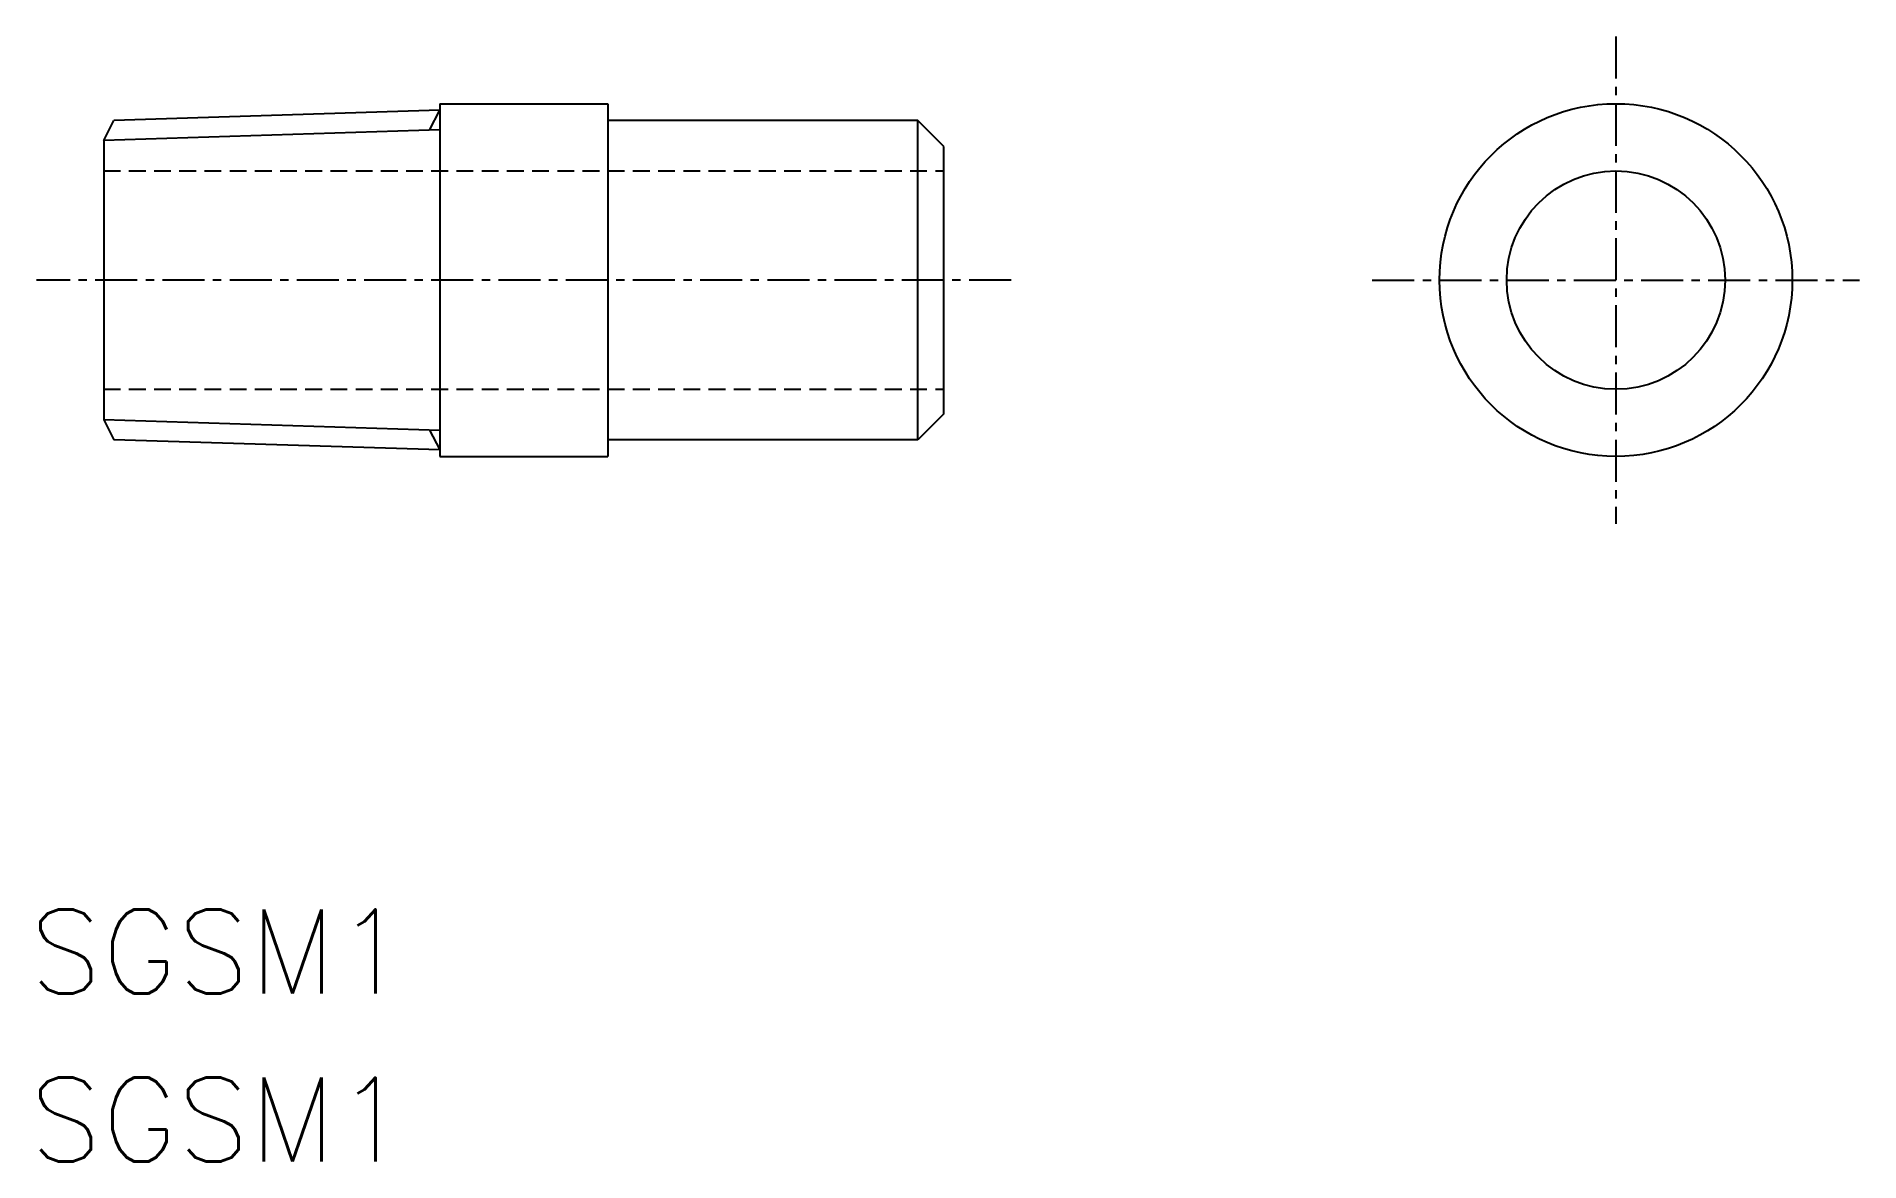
# Model space of a CAD drawing. Extents: x 109 to 163.3, y 78.8 to 112.2.
import ezdxf
from ezdxf.enums import TextEntityAlignment as Align

# ---------------------------------------------------------------- set-up
doc = ezdxf.new("R2010")
doc.units = 0
doc.linetypes.add('CENTER', pattern=[2, 1.25, -0.25, 0.25, -0.25])
doc.linetypes.add('DASHED', pattern=[0.75, 0.5, -0.25])
doc.layers.get('0').update_dxf_attribs({"linetype": 'CONTINUOUS'})
doc.layers.add('CENTER', color=1, linetype='CENTER')
doc.styles.get("Standard").update_dxf_attribs({"font": 'txt.shx', "bigfont": 'extfont.shx'})

msp = doc.modelspace()

# ---------------------------------------------------------------- linework, layer by layer
at = {"color": 7, "linetype": 'CONTINUOUS'}
for p, q in [((121, 110.25), (126, 110.25)), ((121, 110.25), (121, 99.75)), ((126, 110.25), (126, 99.75)), ((111, 109.159), (111.307, 109.75)), ((121, 110.052), (111.307, 109.75)), ((135.229, 109.75), (126, 109.75)), ((136, 108.979), (135.229, 109.75)), ((135.229, 100.25), (135.229, 109.75)), ((111, 109.159), (111, 100.841)), ((136, 101.021), (136, 108.979)), ((136, 105), (136, 105)), ((136, 102.906), (136, 102.906)), ((136, 101.021), (135.229, 100.25)), ((111, 100.841), (111.307, 100.25)), ((121, 99.948), (111.307, 100.25)), ((135.229, 100.25), (126, 100.25)), ((121, 99.75), (126, 99.75))]:
    msp.add_line(p, q, dxfattribs=at)
at = {"color": 3, "linetype": 'CONTINUOUS'}
for p, q in [((120.693, 109.462), (121, 110.052)), ((121, 109.471), (111, 109.159)), ((121, 100.529), (111, 100.841)), ((120.693, 100.538), (121, 99.948))]:
    msp.add_line(p, q, dxfattribs=at)
at = {"color": 3, "linetype": 'DASHED'}
for p, q in [((111, 108.25), (136, 108.25)), ((111, 101.75), (136, 101.75))]:
    msp.add_line(p, q, dxfattribs=at)
at = {"color": 7, "linetype": 'CONTINUOUS'}
for radius in [5.25, 3.25]:
    msp.add_circle((156, 105), radius, dxfattribs=at)
at = {"layer": 'CENTER', "color": 1, "linetype": 'CENTER'}
for p, q in [((156, 112.25), (156, 97.75)), ((138, 105), (109, 105)), ((148.75, 105), (163.25, 105))]:
    msp.add_line(p, q, dxfattribs=at)

# ---------------------------------------------------------------- texts
at = {"color": 7, "linetype": 'CONTINUOUS'}
for p in [(108.8, 85.021), (108.8, 80.021)]:
    msp.add_text('SGSM1', height=2.5, dxfattribs=at).set_placement(p, align=Align.MIDDLE_LEFT)

doc.saveas('drawing.dxf')
